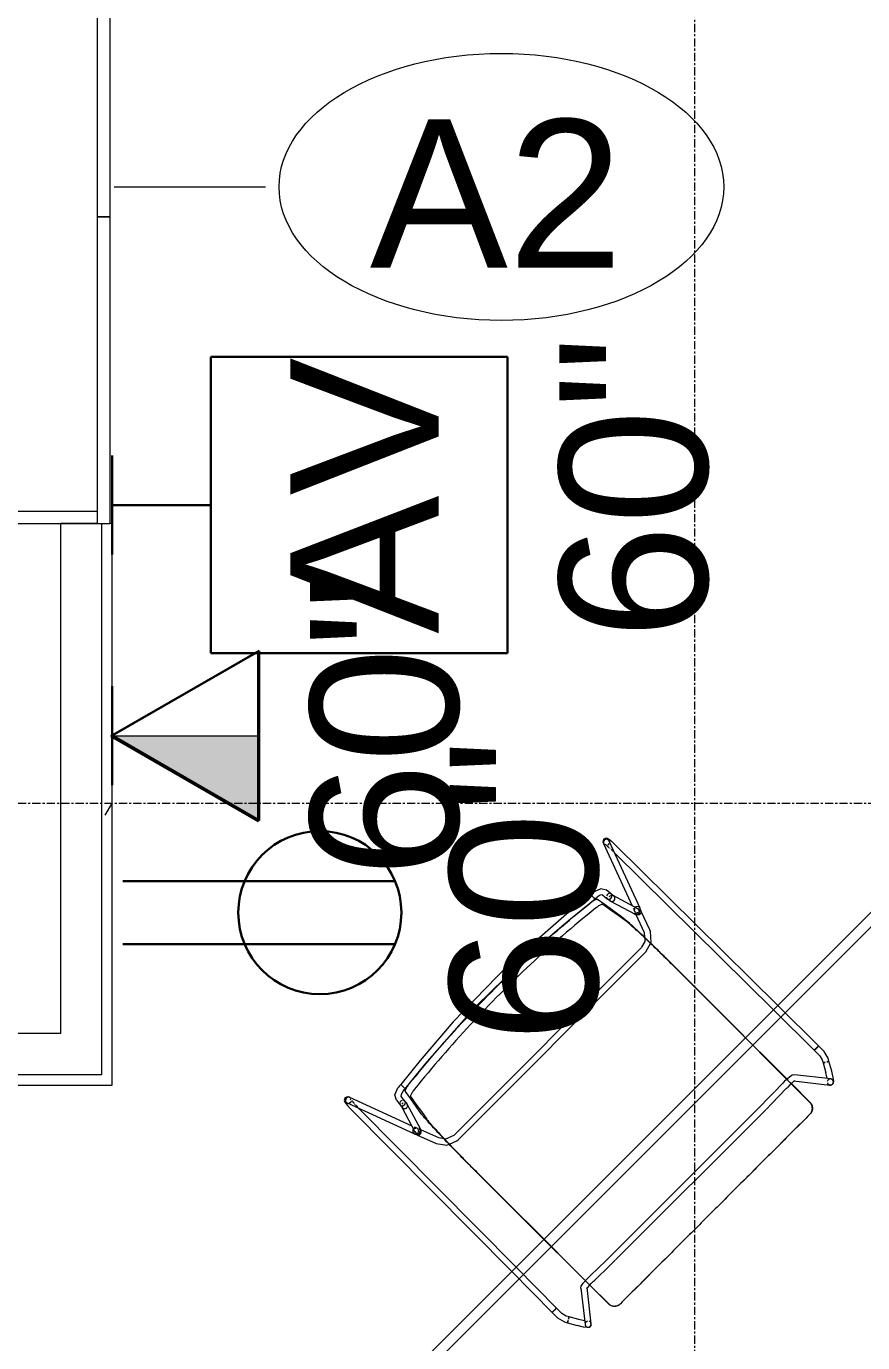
# Model space of a CAD drawing. Header units: inches. Extents: x 29752 to 31446, y 4278 to 5722.
# Drawn here: x 31050.8 to 31101.6, y 4368 to 4447.9 of the extents above; entities that cross this region are included whole.
import ezdxf

# ---------------------------------------------------------------- set-up
doc = ezdxf.new("R2010")
doc.units = ezdxf.units.IN
doc.header["$MEASUREMENT"] = 0
doc.linetypes.add('Grid Line 1_2_', pattern=[0.875, 0.5, -0.125, 0.125, -0.125])
for name, color, linetype, lineweight in [('A-ANNO-NOTE', 131, 'Continuous', 30), ('A-WALL', 113, 'Continuous', 13), ('A-WALL-PATT', 111, 'Continuous', 13), ('I-FURN', 30, 'Continuous', 9), ('I-WALL', 2, 'Continuous', 13), ('Q-CASE', 31, 'Continuous', 9), ('Q-SPCQ-IDEN', 132, 'Continuous', 9), ('S-GRID', 1, 'Continuous', 9)]:
    doc.layers.add(name, color=color, linetype=linetype, lineweight=lineweight)
doc.styles.add('Arial', font='arial.ttf', dxfattribs={"height": 9})
doc.styles.add('Swis721 Lt BT', font='swissl.ttf', dxfattribs={"height": 9})

# ---------------------------------------------------------------- blocks, each defined once
blk = doc.blocks.new('CW Cupbd - Fridge 80_h x 24_d - 2 Doors-6257453-FIRST FLOOR POWER _ SIGNAL')
at = {"layer": 'Q-CASE', "lineweight": 20}
for p, q in [((2.745, -5.315), (1.995, -5.315)), ((1.995, -5.315), (1.995, -34.565)), ((39.245, -5.315), (38.495, -5.315)), ((39.245, -34.337), (39.245, -5.315))]:
    blk.add_line(p, q, dxfattribs=at)
at = {"layer": 'Q-CASE'}
for p, q in [((38.495, -5.315), (2.745, -5.315)), ((2.745, -5.315), (2.745, -6.065)), ((38.495, -6.065), (38.495, -5.315)), ((2.745, -6.065), (2.745, -34.565)), ((2.745, -6.065), (38.495, -6.065)), ((38.495, -34.565), (38.495, -6.065)), ((1.995, -34.565), (20.62, -34.565)), ((1.995, -34.565), (1.995, -35.315)), ((20.62, -35.315), (20.62, -34.565)), ((20.62, -34.565), (39.245, -34.565)), ((20.62, -34.565), (20.62, -35.315)), ((39.245, -35.315), (39.245, -34.565)), ((20.62, -35.315), (1.995, -35.315)), ((39.245, -35.315), (20.62, -35.315))]:
    blk.add_line(p, q, dxfattribs=at)
blk = doc.blocks.new('Table-Square-Teknion-STBSQ_Qui_With_Power-R2015 - 25_5_ High-6254706-FIRST FLOOR POWER _ SIGNAL')
at = {"layer": 'I-FURN'}
for p, q in [((21, 21), (-21, 21)), ((-21, 21), (-21, -21)), ((21, -21), (21, 21)), ((-20.375, 20.375), (-20.375, -20.375)), ((20.375, 20.375), (-20.375, 20.375)), ((20.375, -20.375), (20.375, 20.375)), ((-8.582, 8.144), (-8.408, 7.38)), ((-8.284, 8.542), (-8.542, 8.284)), ((-7.38, 8.408), (-8.144, 8.582)), ((-6.564, 7.625), (-7.308, 8.368)), ((7.308, 8.368), (6.564, 7.625)), ((8.144, 8.582), (7.38, 8.408)), ((8.542, 8.284), (8.284, 8.542)), ((8.408, 7.38), (8.582, 8.144)), ((-8.368, 7.308), (-7.625, 6.564)), ((-6.35, 6.788), (-6.524, 7.552)), ((6.524, 7.552), (6.35, 6.788)), ((7.625, 6.564), (8.368, 7.308)), ((-7.552, 6.524), (-6.788, 6.35)), ((-6.649, 6.39), (-6.39, 6.649)), ((6.39, 6.649), (6.649, 6.39)), ((6.788, 6.35), (7.552, 6.524)), ((-6.788, -6.35), (-7.552, -6.524)), ((-6.39, -6.649), (-6.649, -6.39)), ((6.649, -6.39), (6.39, -6.649)), ((7.552, -6.524), (6.788, -6.35)), ((-7.625, -6.564), (-8.368, -7.308)), ((-6.524, -7.552), (-6.35, -6.788)), ((6.35, -6.788), (6.524, -7.552)), ((8.368, -7.308), (7.625, -6.564)), ((-8.408, -7.38), (-8.582, -8.144)), ((-7.308, -8.368), (-6.564, -7.625)), ((6.564, -7.625), (7.308, -8.368)), ((8.582, -8.144), (8.408, -7.38)), ((-8.542, -8.284), (-8.284, -8.542)), ((-8.144, -8.582), (-7.38, -8.408)), ((7.38, -8.408), (8.144, -8.582)), ((8.284, -8.542), (8.542, -8.284)), ((-20.375, -20.375), (20.375, -20.375)), ((-21, -21), (21, -21))]:
    blk.add_line(p, q, dxfattribs=at)
for centre, start, end in [((-8.436, 8.178), 135, 192.82387), ((-8.178, 8.436), 77.17613, 135), ((-7.414, 8.262), 45, 77.17613), ((7.414, 8.262), 102.82386, 135), ((8.178, 8.436), 45, 102.82387), ((8.436, 8.178), 347.17613, 45), ((-8.262, 7.414), 192.82387, 225), ((-6.67, 7.519), 12.82387, 45), ((6.67, 7.519), 135, 167.17613), ((8.262, 7.414), 315, 347.17613), ((-7.519, 6.67), 225, 257.17613), ((-6.496, 6.755), 315, 12.82387), ((6.496, 6.755), 167.17613, 225), ((7.519, 6.67), 282.82387, 315), ((-6.755, 6.496), 257.17613, 315), ((6.755, 6.496), 225, 282.82387), ((-6.755, -6.496), 45, 102.82387), ((6.755, -6.496), 77.17613, 135), ((-7.519, -6.67), 102.82387, 135), ((-6.496, -6.755), 347.17613, 45), ((6.496, -6.755), 135, 192.82387), ((7.519, -6.67), 45, 77.17613), ((-8.262, -7.414), 135, 167.17613), ((-6.67, -7.519), 315, 347.17613), ((6.67, -7.519), 192.82387, 225), ((8.262, -7.414), 12.82387, 45), ((-8.436, -8.178), 167.17613, 225), ((-8.178, -8.436), 225, 282.82387), ((-7.414, -8.262), 282.82387, 315), ((7.414, -8.262), 225, 257.17614), ((8.178, -8.436), 257.17613, 315), ((8.436, -8.178), 315, 12.82387)]:
    blk.add_arc(centre, 0.15, start, end, dxfattribs=at)
blk = doc.blocks.new('HighTower_Alo_Chair - HighTower_Alo_Chair-V107-FIRST FLOOR POWER _ SIGNAL')
at = {"layer": 'I-FURN'}
for p, q in [((-11.267, 9.008), (-11.246, 8.951)), ((-11.246, 8.951), (-9.684, 4.74)), ((-10.958, 8.875), (-10.964, 8.771)), ((-10.947, 8.982), (-10.956, 8.921)), ((-10.894, 9.078), (-10.914, 9.136)), ((-9.445, 5.174), (-10.895, 9.082)), ((10.895, 9.082), (9.448, 5.182)), ((9.684, 4.74), (11.246, 8.951)), ((10.914, 9.136), (10.894, 9.078)), ((10.946, 8.986), (10.956, 8.921)), ((10.957, 8.89), (10.963, 8.782)), ((11.246, 8.951), (11.267, 9.008)), ((-11.346, 8.592), (-11.422, -5.347)), ((-11.047, -5.347), (-10.974, 8.217)), ((-10.973, 8.402), (-10.972, 8.501)), ((-10.973, 8.309), (-10.973, 8.387)), ((-10.971, 8.618), (-10.972, 8.59)), ((-10.972, 8.571), (-10.972, 8.59)), ((-10.964, 8.758), (-10.97, 8.647)), ((10.964, 8.771), (10.969, 8.662)), ((10.971, 8.618), (10.972, 8.59)), ((10.972, 8.519), (10.972, 8.421)), ((10.973, 8.402), (10.973, 8.326)), ((10.973, 8.222), (11.047, -5.347)), ((11.422, -5.347), (11.346, 8.592)), ((-8.255, 7.441), (-8.37, 7.429)), ((-8.255, 7.441), (-8.189, 7.445)), ((-8.15, 7.445), (-8.189, 7.445)), ((-6.282, 7.643), (-8.15, 7.447)), ((-8.15, 7.153), (-8.15, 7.361)), ((-8.15, 7.361), (-8.15, 7.134)), ((-8.15, 7.07), (-6.243, 7.27)), ((6.243, 7.27), (8.15, 7.07)), ((8.15, 7.447), (6.282, 7.643)), ((8.189, 7.445), (8.15, 7.445)), ((8.15, 7.361), (8.15, 7.153)), ((8.15, 7.134), (8.15, 7.361)), ((8.255, 7.441), (8.189, 7.445)), ((8.37, 7.429), (8.255, 7.441)), ((-9.08, 6.427), (-9.571, 4.805)), ((-9.07, 6.454), (-9.073, 6.446)), ((-9.056, 6.591), (-9.059, 6.556)), ((-9.019, 6.956), (-9.056, 6.592)), ((-8.686, 6.523), (-8.683, 6.557)), ((-8.683, 6.555), (-8.646, 6.919)), ((-8.331, 7.056), (-8.216, 7.068)), ((-8.216, 7.068), (-8.189, 7.07)), ((-8.189, 7.07), (-8.15, 7.07)), ((-8.15, 7.07), (-8.15, 7.153)), ((-8.15, 7.134), (-8.15, 7.07)), ((-8.15, 7.07), (-8.15, 7.07)), ((8.15, 7.153), (8.15, 7.07)), ((8.15, 7.07), (8.15, 7.134)), ((8.15, 7.07), (8.189, 7.07)), ((8.15, 7.07), (8.15, 7.07)), ((8.216, 7.068), (8.189, 7.07)), ((8.216, 7.068), (8.331, 7.056)), ((8.646, 6.919), (8.683, 6.555)), ((8.683, 6.557), (8.686, 6.523)), ((9.056, 6.592), (9.019, 6.956)), ((9.059, 6.556), (9.056, 6.591)), ((9.073, 6.446), (9.07, 6.454)), ((9.571, 4.805), (9.08, 6.427)), ((-9.212, 4.696), (-8.721, 6.319)), ((-8.728, 6.3), (-8.724, 6.308)), ((8.721, 6.319), (9.212, 4.696)), ((8.724, 6.308), (8.728, 6.3)), ((-9.56, 4.833), (-9.587, 4.777)), ((-9.37, 4.971), (-9.39, 5.024)), ((-9.305, 4.776), (-9.314, 4.804)), ((9.305, 4.776), (9.314, 4.804)), ((9.37, 4.971), (9.348, 4.911)), ((9.396, 5.042), (9.376, 4.988)), ((9.587, 4.777), (9.56, 4.833)), ((-9.69, 4.761), (-9.676, 4.706)), ((-9.604, 4.553), (-9.172, 3.389)), ((-9.446, 4.479), (-9.476, 4.481)), ((-9.249, 4.614), (-9.222, 4.67)), ((-8.82, 3.52), (-9.238, 4.646)), ((9.238, 4.646), (8.82, 3.52)), ((9.172, 3.389), (9.604, 4.553)), ((9.222, 4.67), (9.249, 4.614)), ((9.446, 4.479), (9.476, 4.481)), ((9.676, 4.706), (9.69, 4.761)), ((-8.629, 3.252), (-8.82, 3.52)), ((8.82, 3.52), (8.632, 3.295)), ((-8.066, 2.615), (8.066, 2.615)), ((8.064, 2.99), (-8.064, 2.99)), ((8.066, 2.615), (8.626, 2.781)), ((-11.422, -5.347), (-11.44, -8.834)), ((-11.065, -8.836), (-11.047, -5.347)), ((-8.658, -7.739), (-8.66, -5.347)), ((-8.645, -5.347), (-8.643, -7.739)), ((8.643, -7.739), (8.645, -5.347)), ((8.66, -5.347), (8.658, -7.739)), ((11.047, -5.347), (11.065, -8.836)), ((11.44, -8.834), (11.422, -5.347)), ((-8.657, -8.91), (-8.658, -7.739)), ((8.658, -7.739), (8.657, -8.909)), ((-11.44, -8.835), (-11.443, -9.308)), ((-11.443, -9.308), (-11.32, -9.776)), ((-11.44, -8.835), (-11.415, -8.835)), ((-11.434, -8.835), (-11.44, -8.835)), ((-11.072, -8.837), (-11.434, -8.835)), ((-11.415, -8.835), (-11.09, -8.837)), ((-11.09, -8.837), (-11.065, -8.837)), ((-11.065, -8.837), (-11.072, -8.837)), ((-11.068, -9.31), (-11.065, -8.837)), ((-10.994, -9.591), (-11.068, -9.31)), ((-9.165, -9.031), (-10.542, -10.773)), ((-10.244, -11.002), (-8.871, -9.264)), ((-8.657, -9.257), (-8.657, -8.91)), ((-8.655, -10.895), (-8.657, -9.317)), ((-8.323, -9.274), (-8.252, -9.275)), ((-8.202, -8.901), (-8.316, -8.899)), ((-8.252, -9.275), (-6.931, -9.298)), ((-6.924, -8.923), (-8.202, -8.901)), ((-6.931, -9.298), (-6.49, -9.302)), ((-6.924, -8.923), (-6.459, -8.928)), ((6.459, -8.928), (-6.459, -8.928)), ((-6.459, -9.303), (6.459, -9.303)), ((6.924, -8.923), (6.459, -8.928)), ((6.931, -9.298), (6.49, -9.302)), ((7.571, -8.912), (6.924, -8.923)), ((6.931, -9.298), (8.247, -9.275)), ((8.202, -8.901), (7.611, -8.911)), ((8.316, -8.899), (8.202, -8.901)), ((8.247, -9.275), (8.323, -9.274)), ((8.657, -9.317), (8.655, -10.895)), ((8.657, -8.916), (8.657, -8.998)), ((8.657, -9.158), (8.657, -9.255)), ((8.871, -9.264), (10.244, -11.002)), ((10.542, -10.773), (9.165, -9.031)), ((11.068, -9.31), (10.994, -9.591)), ((11.065, -8.837), (11.068, -9.31)), ((11.065, -8.837), (11.09, -8.837)), ((11.072, -8.837), (11.065, -8.837)), ((11.253, -8.836), (11.072, -8.837)), ((11.09, -8.837), (11.415, -8.835)), ((11.434, -8.835), (11.253, -8.836)), ((11.32, -9.776), (11.443, -9.308)), ((11.415, -8.835), (11.44, -8.835)), ((11.44, -8.835), (11.434, -8.835)), ((11.443, -9.308), (11.44, -8.835)), ((-11.32, -9.776), (-11.226, -9.943)), ((-11.105, -9.875), (-11.226, -9.943)), ((-11.226, -9.943), (-11.22, -9.94)), ((-11.226, -9.942), (-10.921, -10.479)), ((-11.223, -9.941), (-11.131, -9.889)), ((-11.21, -9.934), (-11.223, -9.941)), ((-11.22, -9.94), (-11.204, -9.931)), ((-11.188, -9.921), (-11.21, -9.934)), ((-11.204, -9.931), (-11.144, -9.897)), ((-11.156, -9.903), (-11.188, -9.921)), ((-11.119, -9.882), (-11.156, -9.903)), ((-11.144, -9.897), (-11.105, -9.875)), ((-10.947, -9.785), (-11.02, -9.827)), ((-11.02, -9.827), (-10.981, -9.804)), ((-11.006, -9.818), (-10.902, -9.759)), ((-10.899, -9.758), (-10.994, -9.591)), ((-10.958, -9.79), (-10.994, -9.811)), ((-10.981, -9.804), (-10.921, -9.771)), ((-10.9, -9.758), (-10.958, -9.79)), ((-10.921, -9.771), (-10.947, -9.785)), ((-10.921, -9.771), (-10.905, -9.761)), ((-10.905, -9.761), (-10.921, -9.771)), ((-10.905, -9.761), (-10.899, -9.758)), ((-10.899, -9.758), (-10.905, -9.761)), ((-10.902, -9.759), (-10.899, -9.757)), ((-10.899, -9.757), (-10.9, -9.758)), ((-10.595, -10.294), (-10.899, -9.757)), ((10.899, -9.757), (10.595, -10.294)), ((10.994, -9.591), (10.899, -9.758)), ((10.899, -9.757), (10.902, -9.759)), ((10.9, -9.758), (10.899, -9.757)), ((10.899, -9.758), (10.905, -9.761)), ((10.905, -9.761), (10.899, -9.758)), ((10.958, -9.79), (10.9, -9.758)), ((10.902, -9.759), (11.006, -9.818)), ((10.905, -9.761), (10.921, -9.771)), ((10.921, -9.771), (10.905, -9.761)), ((10.921, -9.771), (10.981, -9.804)), ((10.947, -9.785), (10.921, -9.771)), ((10.921, -10.479), (11.226, -9.942)), ((11.02, -9.827), (10.947, -9.785)), ((10.994, -9.811), (10.958, -9.79)), ((10.981, -9.804), (11.02, -9.827)), ((11.105, -9.875), (11.144, -9.897)), ((11.226, -9.943), (11.105, -9.875)), ((11.156, -9.903), (11.119, -9.882)), ((11.131, -9.889), (11.223, -9.941)), ((11.144, -9.897), (11.204, -9.931)), ((11.223, -9.941), (11.156, -9.903)), ((11.204, -9.931), (11.22, -9.94)), ((11.22, -9.94), (11.226, -9.943)), ((11.226, -9.943), (11.32, -9.776)), ((-10.581, -10.86), (-10.582, -10.867)), ((-10.576, -10.843), (-10.581, -10.887)), ((-10.46, -10.714), (-10.5, -10.735)), ((-10.416, -10.703), (-10.46, -10.714)), ((-10.371, -10.703), (-10.416, -10.703)), ((-10.327, -10.714), (-10.371, -10.703)), ((-10.286, -10.735), (-10.327, -10.714)), ((-10.308, -11.065), (-10.239, -10.964)), ((-10.252, -11.011), (-10.244, -11.002)), ((-10.244, -11.002), (-10.226, -10.974)), ((-10.239, -10.964), (-10.212, -10.924)), ((-10.226, -10.974), (-10.21, -10.932)), ((-10.212, -10.924), (-10.21, -10.916)), ((-10.21, -10.932), (-10.205, -10.887)), ((10.205, -10.887), (10.21, -10.932)), ((10.21, -10.916), (10.212, -10.924)), ((10.21, -10.932), (10.226, -10.974)), ((10.239, -10.964), (10.212, -10.924)), ((10.226, -10.974), (10.252, -11.011)), ((10.308, -11.065), (10.239, -10.964)), ((10.327, -10.714), (10.286, -10.735)), ((10.46, -10.714), (10.416, -10.703)), ((10.5, -10.735), (10.46, -10.714)), ((10.56, -10.801), (10.534, -10.764)), ((10.559, -10.974), (10.576, -10.932)), ((10.576, -10.843), (10.56, -10.801)), ((10.581, -10.887), (10.576, -10.843)), ((10.576, -10.932), (10.581, -10.887)), ((10.582, -10.867), (10.581, -10.86)), ((-8.155, -11.395), (-8.14, -11.395)), ((8.14, -11.395), (8.155, -11.395))]:
    blk.add_line(p, q, dxfattribs=at)
at = {"layer": 'I-FURN', "flags": 128}
for points in [[(-11.104, 9.278), (-11.264, 9.195), (-11.311, 9.079), (-11.339, 8.835), (-11.346, 8.592)], [(-11.104, 9.278), (-10.944, 9.194), (-10.914, 9.136)], [(11.104, 9.278), (10.944, 9.194), (10.914, 9.136)], [(11.104, 9.278), (11.264, 9.195), (11.311, 9.079), (11.339, 8.835), (11.346, 8.592)], [(-9.019, 6.956), (-8.84, 7.257), (-8.417, 7.423), (-8.37, 7.429)], [(-8.15, 7.447), (-8.15, 7.442), (-8.15, 7.425), (-8.15, 7.4), (-8.15, 7.366), (-8.15, 7.325), (-8.15, 7.281), (-8.15, 7.236), (-8.15, 7.192), (-8.15, 7.151), (-8.15, 7.117), (-8.15, 7.092), (-8.15, 7.075), (-8.15, 7.07)], [(-8.15, 7.07), (-8.15, 7.075), (-8.15, 7.092), (-8.15, 7.117), (-8.15, 7.151), (-8.15, 7.192), (-8.15, 7.236), (-8.15, 7.281), (-8.15, 7.325), (-8.15, 7.366), (-8.15, 7.4), (-8.15, 7.425), (-8.15, 7.442), (-8.15, 7.447)], [(6.282, 7.643), (1.543, 7.952), (-3.206, 7.886), (-6.282, 7.643)], [(-6.243, 7.27), (-1.518, 7.578), (3.216, 7.51), (6.243, 7.27)], [(8.15, 7.07), (8.15, 7.075), (8.15, 7.092), (8.15, 7.117), (8.15, 7.151), (8.15, 7.192), (8.15, 7.236), (8.15, 7.281), (8.15, 7.325), (8.15, 7.366), (8.15, 7.4), (8.15, 7.425), (8.15, 7.442), (8.15, 7.447)], [(8.15, 7.447), (8.15, 7.442), (8.15, 7.425), (8.15, 7.4), (8.15, 7.366), (8.15, 7.325), (8.15, 7.281), (8.15, 7.236), (8.15, 7.192), (8.15, 7.151), (8.15, 7.117), (8.15, 7.092), (8.15, 7.075), (8.15, 7.07)], [(9.019, 6.956), (8.84, 7.257), (8.417, 7.423), (8.37, 7.429)], [(-9.074, 6.444), (-9.063, 6.513), (-9.059, 6.556)], [(-8.724, 6.308), (-8.697, 6.418), (-8.686, 6.523)], [(-8.646, 6.919), (-8.534, 7.006), (-8.331, 7.056)], [(-8.529, 5.275), (-8.435, 5.835), (-8.342, 6.394), (-8.248, 6.953)], [(-8.248, 6.504), (-8.341, 5.951), (-8.433, 5.397), (-8.526, 4.844)], [(8.248, 6.953), (8.342, 6.394), (8.435, 5.835), (8.529, 5.275)], [(8.526, 4.844), (8.433, 5.397), (8.341, 5.951), (8.248, 6.504)], [(8.646, 6.919), (8.534, 7.006), (8.331, 7.056)], [(8.724, 6.308), (8.697, 6.418), (8.686, 6.523)], [(9.074, 6.444), (9.063, 6.513), (9.059, 6.556)], [(-9.6, 4.549), (-9.663, 4.665), (-9.676, 4.706)], [(-9.446, 4.479), (-9.276, 4.569), (-9.249, 4.614)], [(9.446, 4.479), (9.276, 4.569), (9.249, 4.614)], [(9.6, 4.549), (9.663, 4.665), (9.676, 4.706)], [(-9.172, 3.389), (-8.781, 2.86), (-8.643, 2.806)], [(-8.064, 2.99), (-8.573, 3.174), (-8.615, 3.233)], [(8.598, 3.254), (8.474, 3.104), (8.076, 2.993)], [(8.643, 2.786), (8.698, 2.802), (9.133, 3.296), (9.172, 3.389)], [(-8.626, 2.799), (-8.167, 2.62), (-8.066, 2.615)], [(-8.66, -5.347), (-8.66, -5.07), (-8.662, -2.401), (-8.665, 0.268)], [(-8.65, 0.281), (-8.647, -2.393), (-8.645, -5.066), (-8.645, -5.347)], [(8.645, -5.347), (8.645, -5.066), (8.647, -2.393), (8.65, 0.281)], [(8.665, 0.268), (8.662, -2.401), (8.66, -5.07), (8.66, -5.347)], [(-8.643, -7.739), (-8.642, -9.317), (-8.64, -10.895)], [(8.64, -10.895), (8.642, -9.317), (8.643, -7.739)], [(-9.165, -9.031), (-9.053, -8.956), (-8.854, -8.918), (-8.463, -8.898), (-8.316, -8.899)], [(-8.929, -9.31), (-8.841, -9.294), (-8.532, -9.274), (-8.323, -9.274)], [(9.165, -9.031), (9.053, -8.956), (8.854, -8.918), (8.463, -8.898), (8.316, -8.899)], [(8.929, -9.31), (8.841, -9.294), (8.532, -9.274), (8.323, -9.274)], [(-10.403, -10.604), (-10.512, -10.436), (-10.595, -10.294)], [(10.403, -10.604), (10.512, -10.436), (10.595, -10.294)], [(-10.308, -11.065), (-10.488, -11.071), (-10.582, -10.996), (-10.714, -10.818), (-10.921, -10.479)], [(-10.581, -10.887), (-10.576, -10.932), (-10.559, -10.974), (-10.534, -11.011)], [(-10.534, -10.764), (-10.56, -10.801), (-10.576, -10.843)], [(-10.5, -11.04), (-10.459, -11.061), (-10.415, -11.072), (-10.37, -11.072), (-10.326, -11.061), (-10.286, -11.04), (-10.252, -11.011)], [(-10.205, -10.887), (-10.21, -10.843), (-10.227, -10.801)], [(10.227, -10.801), (10.21, -10.843), (10.205, -10.887)], [(10.252, -11.011), (10.286, -11.04), (10.326, -11.061), (10.37, -11.072), (10.415, -11.072), (10.459, -11.061), (10.5, -11.04), (10.534, -11.011), (10.559, -10.974)], [(10.308, -11.065), (10.488, -11.071), (10.582, -10.996), (10.714, -10.818), (10.921, -10.479)], [(10.416, -10.703), (10.371, -10.703), (10.327, -10.714)]]:
    blk.add_lwpolyline(points, dxfattribs=at)
at = {"layer": 'I-FURN'}
for centre, major_axis, ratio, start_param, end_param in [((-11.07, 9.014), (0.176, 0.064), 0.957692, 2.512624, 3.036223), ((-11.071, 9.017), (0.176, 0.065), 0.957879, 2.538409, 2.800208), ((-11.071, 9.017), (0.176, 0.065), 0.957879, 2.800208, 3.062008), ((-11.07, 9.014), (0.176, 0.064), 0.957692, 3.036223, 3.298022), ((-11.071, 9.017), (0.176, 0.065), 0.957879, 1.491211, 2.538409), ((-11.071, 9.017), (0.176, 0.065), 0.957879, 3.062008, 3.323807), ((-11.07, 9.014), (0.176, 0.064), 0.957692, 1.203627, 2.250824), ((-11.071, 9.017), (0.176, 0.065), 0.957879, 3.847406, 4.109205), ((-11.07, 9.014), (0.176, 0.064), 0.957692, 4.08342, 4.34522), ((-11.071, 9.017), (0.176, 0.065), 0.957879, 0.705813, 1.491211), ((-11.071, 9.017), (0.176, 0.065), 0.957879, 4.109205, 4.632804), ((-11.07, 9.014), (0.176, 0.064), 0.957692, 4.34522, 4.607019), ((-11.07, 9.014), (0.176, 0.064), 0.957692, 0.680028, 1.203627), ((-11.071, 9.017), (0.176, 0.065), 0.957879, 0.182214, 0.705813), ((-11.071, 9.017), (0.176, 0.065), 0.957879, 6.2036, 6.4654), ((-11.07, 9.014), (0.176, 0.064), 0.957692, 6.177815, 6.439615), ((-11.07, 9.014), (0.176, 0.064), 0.957692, 5.654216, 6.177815), ((-11.071, 9.017), (0.176, 0.065), 0.957879, 5.941801, 6.2036), ((-11.071, 9.017), (0.176, 0.065), 0.957879, 5.680001, 5.941801), ((11.07, 9.014), (-0.176, 0.064), 0.957692, 0.10537, 0.628969), ((11.071, 9.017), (-0.176, 0.065), 0.957879, 0.079585, 0.341384), ((11.071, 9.017), (-0.176, 0.065), 0.957879, 0.341384, 0.603184), ((11.07, 9.014), (-0.176, 0.064), 0.957692, 5.079558, 6.388555), ((11.071, 9.017), (-0.176, 0.065), 0.957879, 6.100971, 6.36277), ((11.071, 9.017), (-0.176, 0.065), 0.957879, 5.577372, 6.100971), ((11.071, 9.017), (-0.176, 0.065), 0.957879, 5.315573, 5.577372), ((11.071, 9.017), (-0.176, 0.065), 0.957879, 3.744777, 5.315573), ((11.071, 9.017), (-0.176, 0.065), 0.957879, 1.650381, 1.912181), ((11.07, 9.014), (-0.176, 0.064), 0.957692, 1.676166, 1.937966), ((11.07, 9.014), (-0.176, 0.064), 0.957692, 4.817759, 5.079558), ((11.071, 9.017), (-0.176, 0.065), 0.957879, 1.912181, 2.43578), ((11.07, 9.014), (-0.176, 0.064), 0.957692, 1.937966, 2.199765), ((11.071, 9.017), (-0.176, 0.065), 0.957879, 2.959378, 3.141593), ((11.07, 9.014), (-0.176, 0.064), 0.957692, 2.985163, 3.141593), ((11.07, 9.014), (-0.176, 0.064), 0.957692, 3.141593, 3.246963), ((11.071, 9.017), (-0.176, 0.065), 0.957879, 3.141593, 3.221178), ((11.07, 9.014), (-0.176, 0.064), 0.957692, 3.246963, 3.770561), ((11.071, 9.017), (-0.176, 0.065), 0.957879, 3.482977, 3.744777), ((11.071, 9.017), (-0.176, 0.065), 0.957879, 3.221178, 3.482977), ((-8.901, 6.373), (-0.173, 0.073), 0.988515, 5.902318, 7.465373), ((-8.9, 6.373), (-0.179, 0.054), 0.987637, 5.788356, 6.573754), ((-8.869, 6.574), (-0.187, 0.019), 0.830378, 6.104445, 6.366245), ((-8.869, 6.574), (-0.187, 0.017), 0.830705, 6.128433, 6.390232), ((-8.869, 6.574), (-0.187, 0.019), 0.830378, 0.083059, 0.344859), ((-8.869, 6.574), (-0.187, 0.017), 0.830705, 0.107047, 0.368846), ((-8.869, 6.574), (-0.187, 0.017), 0.830705, 5.866633, 6.128433), ((-8.869, 6.574), (-0.187, 0.019), 0.830378, 5.842646, 6.104445), ((-8.869, 6.574), (-0.187, 0.019), 0.830378, 0.344859, 3.224652), ((-8.869, 6.574), (-0.187, 0.017), 0.830705, 0.368846, 0.630646), ((-8.869, 6.574), (-0.187, 0.017), 0.830705, 5.604834, 5.866633), ((-8.869, 6.574), (-0.187, 0.019), 0.830378, 5.580846, 5.842646), ((-8.869, 6.574), (-0.187, 0.017), 0.830705, 4.819436, 5.343034), ((-8.869, 6.574), (-0.187, 0.019), 0.830378, 5.057248, 5.319047), ((-8.869, 6.574), (-0.187, 0.017), 0.830705, 1.154244, 1.677843), ((-8.901, 6.373), (-0.173, 0.073), 0.988515, 5.116919, 5.378719), ((-8.9, 6.373), (-0.179, 0.054), 0.987637, 5.002958, 5.264757), ((-8.869, 6.574), (-0.187, 0.019), 0.830378, 4.271849, 5.057248), ((-8.901, 6.373), (-0.173, 0.073), 0.988515, 4.85512, 5.116919), ((-8.9, 6.373), (-0.179, 0.054), 0.987637, 4.741158, 5.002958), ((-8.869, 6.574), (-0.187, 0.017), 0.830705, 4.295837, 4.819436), ((-8.869, 6.574), (-0.187, 0.017), 0.830705, 1.677843, 2.201442), ((-8.869, 6.574), (-0.187, 0.017), 0.830705, 2.463241, 3.510439), ((-8.901, 6.373), (-0.173, 0.073), 0.988515, 3.546123, 3.807922), ((-8.9, 6.373), (-0.179, 0.054), 0.987637, 3.432162, 3.693961), ((-8.869, 6.574), (-0.187, 0.017), 0.830705, 3.510439, 3.772238), ((-8.869, 6.574), (-0.187, 0.019), 0.830378, 3.486451, 3.748251), ((-8.869, 6.574), (-0.187, 0.019), 0.830378, 3.224652, 3.486451), ((8.869, 6.574), (0.187, 0.017), 0.830705, 2.772747, 3.819944), ((8.869, 6.574), (0.187, 0.019), 0.830378, 2.796734, 3.058533), ((8.869, 6.574), (0.187, 0.019), 0.830378, 3.058533, 5.938327), ((8.869, 6.574), (0.187, 0.019), 0.830378, 2.534935, 2.796734), ((8.869, 6.574), (0.187, 0.017), 0.830705, 2.510947, 2.772747), ((8.901, 6.373), (0.173, 0.073), 0.988515, 2.475263, 3.260661), ((8.9, 6.373), (0.179, 0.054), 0.987637, 2.589224, 2.851024), ((8.869, 6.574), (0.187, 0.017), 0.830705, 4.081743, 4.605342), ((8.869, 6.574), (0.187, 0.019), 0.830378, 1.225938, 2.011336), ((8.869, 6.574), (0.187, 0.017), 0.830705, 1.46375, 1.987348), ((8.9, 6.373), (0.179, 0.054), 0.987637, 1.018428, 1.542027), ((8.901, 6.373), (0.173, 0.073), 0.988515, 1.166266, 1.428065), ((8.869, 6.574), (0.187, 0.017), 0.830705, 4.605342, 5.128941), ((8.869, 6.574), (0.187, 0.017), 0.830705, 0.940151, 1.46375), ((8.901, 6.373), (0.173, 0.073), 0.988515, 0.904466, 1.166266), ((8.869, 6.574), (0.187, 0.019), 0.830378, 0.964138, 1.225938), ((8.869, 6.574), (0.187, 0.019), 0.830378, 0.440539, 0.702339), ((8.869, 6.574), (0.187, 0.017), 0.830705, 0.154753, 0.678351), ((8.869, 6.574), (0.187, 0.017), 0.830705, 5.65254, 5.914339), ((8.869, 6.574), (0.187, 0.019), 0.830378, 0.17874, 0.440539), ((8.9, 6.373), (0.179, 0.054), 0.987637, 0, 0.494829), ((8.901, 6.373), (0.173, 0.073), 0.988515, 0, 0.380868), ((8.869, 6.574), (0.187, 0.017), 0.830705, 5.914339, 6.176139), ((8.869, 6.574), (0.187, 0.019), 0.830378, 6.200126, 6.461925), ((8.869, 6.574), (0.187, 0.019), 0.830378, 5.938327, 6.200126), ((8.869, 6.574), (0.187, 0.017), 0.830705, 6.176139, 6.437938), ((8.901, 6.373), (0.173, 0.073), 0.988515, 6.140454, 6.283185), ((8.9, 6.373), (0.179, 0.054), 0.987637, 6.254416, 6.283185), ((8.9, 6.373), (0.179, 0.054), 0.987637, 5.992616, 6.254416), ((8.901, 6.373), (0.173, 0.073), 0.988515, 5.616855, 6.140454), ((-8.9, 6.373), (-0.179, 0.054), 0.987637, 0.290569, 3.432162), ((-8.901, 6.373), (-0.173, 0.073), 0.988515, 1.189929, 1.443983), ((-8.901, 6.373), (-0.173, 0.073), 0.988515, 1.713527, 1.975327), ((-8.901, 6.373), (-0.173, 0.073), 0.988515, 1.975327, 2.494261), ((-8.901, 6.373), (-0.173, 0.073), 0.988515, 2.498926, 2.756224), ((-8.901, 6.373), (-0.173, 0.073), 0.988515, 2.760725, 3.018313), ((-8.901, 6.373), (-0.173, 0.073), 0.988515, 3.022524, 3.141593), ((-8.901, 6.373), (-0.173, 0.073), 0.988515, 3.141593, 3.546123), ((8.9, 6.373), (0.179, 0.054), 0.987637, 2.851024, 5.992616), ((8.901, 6.373), (0.173, 0.073), 0.988515, 3.264872, 3.52246), ((8.901, 6.373), (0.173, 0.073), 0.988515, 3.526962, 3.78426), ((8.901, 6.373), (0.173, 0.073), 0.988515, 3.788924, 4.307859), ((8.901, 6.373), (0.173, 0.073), 0.988515, 4.307859, 4.569658), ((8.901, 6.373), (0.173, 0.073), 0.988515, 4.839202, 5.093257), ((8.901, 6.373), (0.173, 0.073), 0.988515, 5.100997, 5.355056), ((-9.509, 4.81), (0.181, 0.049), 0.968246, 2.607874, 3.393272), ((-9.508, 4.805), (0.176, 0.065), 0.957879, 1.229412, 2.800208), ((-9.508, 4.805), (0.176, 0.065), 0.957879, 2.800208, 3.062008), ((-9.509, 4.81), (0.181, 0.049), 0.968246, 1.298877, 1.822476), ((-9.391, 4.751), (-0.169, 0.081), 0.988221, 6.213795, 6.999193), ((-9.392, 4.75), (-0.179, 0.054), 0.987637, 0.028769, 0.290569), ((-9.392, 4.75), (-0.179, 0.054), 0.987637, 0, 0.028769), ((-9.392, 4.75), (-0.179, 0.054), 0.987637, 6.050155, 6.283185), ((-9.508, 4.805), (0.176, 0.065), 0.957879, 0.705813, 1.229412), ((-9.509, 4.81), (0.181, 0.049), 0.968246, 1.037078, 1.298877), ((-9.391, 4.751), (-0.169, 0.081), 0.988221, 5.166598, 5.428397), ((-9.392, 4.75), (-0.179, 0.054), 0.987637, 4.741158, 5.264757), ((-9.391, 4.751), (-0.169, 0.081), 0.988221, 4.904798, 5.166598), ((-9.508, 4.805), (0.176, 0.065), 0.957879, 0, 0.182214), ((-9.509, 4.81), (0.181, 0.049), 0.968246, 0, 0.25168), ((-9.508, 4.805), (0.176, 0.065), 0.957879, 6.2036, 6.283185), ((-9.509, 4.81), (0.181, 0.049), 0.968246, 5.749467, 6.011266), ((-9.509, 4.81), (0.181, 0.049), 0.968246, 6.273065, 6.283185), ((-9.509, 4.81), (0.181, 0.049), 0.968246, 6.011266, 6.273065), ((-9.508, 4.805), (0.176, 0.065), 0.957879, 5.941801, 6.2036), ((-9.508, 4.805), (0.176, 0.065), 0.957879, 5.680001, 5.941801), ((-9.391, 4.751), (-0.169, 0.081), 0.988221, 3.595801, 3.857601), ((-9.392, 4.75), (-0.179, 0.054), 0.987637, 3.432162, 3.693961), ((9.391, 4.751), (0.169, 0.081), 0.988221, 2.425585, 2.687384), ((9.392, 4.75), (0.179, 0.054), 0.987637, 2.589224, 2.851024), ((9.509, 4.81), (-0.181, 0.049), 0.968246, 0.01012, 0.271919), ((9.508, 4.805), (-0.176, 0.065), 0.957879, 0.079585, 0.341384), ((9.509, 4.81), (-0.181, 0.049), 0.968246, 0.271919, 0.533719), ((9.508, 4.805), (-0.176, 0.065), 0.957879, 0.341384, 0.603184), ((9.509, 4.81), (-0.181, 0.049), 0.968246, 6.031506, 6.283185), ((9.508, 4.805), (-0.176, 0.065), 0.957879, 0, 0.079585), ((9.509, 4.81), (-0.181, 0.049), 0.968246, 0, 0.01012), ((9.508, 4.805), (-0.176, 0.065), 0.957879, 6.100971, 6.283185), ((9.392, 4.75), (0.179, 0.054), 0.987637, 1.018428, 1.542027), ((9.391, 4.751), (0.169, 0.081), 0.988221, 1.116588, 1.378387), ((9.391, 4.751), (0.169, 0.081), 0.988221, 0.854788, 1.116588), ((9.508, 4.805), (-0.176, 0.065), 0.957879, 5.053773, 5.577372), ((9.509, 4.81), (-0.181, 0.049), 0.968246, 4.984308, 5.246108), ((9.509, 4.81), (-0.181, 0.049), 0.968246, 4.722509, 4.984308), ((9.508, 4.805), (-0.176, 0.065), 0.957879, 3.482977, 5.053773), ((9.392, 4.75), (0.179, 0.054), 0.987637, 0, 0.23303), ((9.391, 4.751), (0.169, 0.081), 0.988221, 5.567177, 6.352575), ((9.392, 4.75), (0.179, 0.054), 0.987637, 6.254416, 6.283185), ((9.392, 4.75), (0.179, 0.054), 0.987637, 5.992616, 6.254416), ((9.509, 4.81), (-0.181, 0.049), 0.968246, 2.889913, 3.413512), ((9.509, 4.81), (-0.181, 0.049), 0.968246, 3.413512, 3.675311), ((9.508, 4.805), (-0.176, 0.065), 0.957879, 3.221178, 3.482977), ((-9.508, 4.805), (0.176, 0.065), 0.957879, 3.062008, 3.323807), ((-9.508, 4.805), (0.176, 0.065), 0.957879, 3.847406, 4.109205), ((-9.392, 4.75), (-0.179, 0.054), 0.987637, 0.290569, 3.170362), ((-9.509, 4.81), (0.181, 0.049), 0.968246, 4.17867, 4.44047), ((-9.508, 4.805), (0.176, 0.065), 0.957879, 4.109205, 4.371004), ((-9.391, 4.751), (-0.169, 0.081), 0.988221, 0.977808, 1.231497), ((-9.391, 4.751), (-0.169, 0.081), 0.988221, 1.239607, 1.493229), ((-9.509, 4.81), (0.181, 0.049), 0.968246, 4.44047, 4.702269), ((-9.508, 4.805), (0.176, 0.065), 0.957879, 4.371004, 4.632804), ((-9.391, 4.751), (-0.169, 0.081), 0.988221, 1.763206, 2.025005), ((-9.508, 4.805), (0.176, 0.065), 0.957879, 4.908987, 5.418202), ((-9.391, 4.751), (-0.169, 0.081), 0.988221, 2.025005, 2.286804), ((-9.509, 4.81), (0.181, 0.049), 0.968246, 5.225868, 5.487667), ((-9.391, 4.751), (-0.169, 0.081), 0.988221, 2.548604, 2.799503), ((13.719, 13.237), (23.013, 8.539), 0.026342, 3.095323, 3.100357), ((-9.448, 4.672), (0.176, 0.065), 0.026342, 5.903694, 6.088552), ((-9.448, 4.672), (0.176, 0.065), 0.026342, 0.141106, 0.291986), ((-9.448, 4.672), (0.176, 0.065), 0.026342, 6.088552, 6.273411), ((-9.448, 4.672), (0.176, 0.065), 0.026342, 0, 0.141106), ((-9.391, 4.751), (-0.169, 0.081), 0.988221, 2.810403, 3.061752), ((-9.391, 4.751), (-0.169, 0.081), 0.988221, 3.072203, 3.334002), ((-9.392, 4.75), (-0.179, 0.054), 0.987637, 3.170362, 3.432162), ((-9.391, 4.751), (-0.169, 0.081), 0.988221, 3.334002, 3.595801), ((9.391, 4.751), (0.169, 0.081), 0.988221, 2.687384, 2.949183), ((9.392, 4.75), (0.179, 0.054), 0.987637, 2.851024, 3.112823), ((9.391, 4.751), (0.169, 0.081), 0.988221, 2.949183, 3.472782), ((9.392, 4.75), (0.179, 0.054), 0.987637, 3.112823, 5.730817), ((9.391, 4.751), (0.169, 0.081), 0.988221, 3.483683, 3.734581), ((9.448, 4.672), (-0.176, 0.065), 0.026342, 0.009774, 0.194633), ((9.448, 4.672), (-0.176, 0.065), 0.026342, 5.991199, 6.283185), ((9.448, 4.672), (-0.176, 0.065), 0.026342, 0.194633, 0.379491), ((-13.719, 13.237), (-23.013, 8.539), 0.026342, 3.182829, 3.187862), ((9.391, 4.751), (0.169, 0.081), 0.988221, 3.996381, 4.25818), ((9.509, 4.81), (-0.181, 0.049), 0.968246, 0.805701, 1.057317), ((9.508, 4.805), (-0.176, 0.065), 0.957879, 1.126783, 1.388582), ((9.391, 4.751), (0.169, 0.081), 0.988221, 4.25818, 4.51998), ((9.508, 4.805), (-0.176, 0.065), 0.957879, 1.650381, 1.912181), ((9.509, 4.81), (-0.181, 0.049), 0.968246, 1.580916, 1.842716), ((9.391, 4.751), (0.169, 0.081), 0.988221, 4.789956, 5.043578), ((9.508, 4.805), (-0.176, 0.065), 0.957879, 1.912181, 2.17398), ((9.509, 4.81), (-0.181, 0.049), 0.968246, 1.842716, 2.104515), ((9.391, 4.751), (0.169, 0.081), 0.988221, 5.051689, 5.305378), ((9.508, 4.805), (-0.176, 0.065), 0.957879, 2.17398, 2.43578), ((9.392, 4.75), (0.179, 0.054), 0.987637, 5.730817, 5.992616), ((9.508, 4.805), (-0.176, 0.065), 0.957879, 2.959378, 3.221178), ((-11.253, -8.835), (-0.187, 0.001), 0.000559, 0, 0.158303), ((-11.253, -8.835), (-0.187, 0.001), 0.000559, 6.179689, 6.283185), ((-11.253, -8.835), (-0.187, 0.001), 0.000559, 5.917889, 6.179689), ((-11.253, -8.835), (-0.187, 0.001), 0.000559, 0.158303, 1.4673), ((-11.253, -8.835), (-0.187, 0.001), 0.000559, 5.65609, 5.917889), ((-11.253, -8.835), (-0.187, 0.001), 0.000559, 4.608892, 5.65609), ((-11.253, -8.835), (-0.187, 0.001), 0.000559, 1.4673, 2.514497), ((-11.253, -8.835), (-0.187, 0.001), 0.000559, 3.561695, 4.608892), ((-11.253, -8.835), (-0.187, 0.001), 0.000559, 2.514497, 2.776297), ((-11.253, -8.835), (-0.187, 0.001), 0.000559, 3.299896, 3.561695), ((-11.253, -8.835), (-0.187, 0.001), 0.000559, 2.776297, 3.038096), ((-11.253, -8.835), (-0.187, 0.001), 0.000559, 3.038096, 3.299896), ((11.253, -8.835), (0.187, 0.001), 0.000559, 2.98329, 3.245089), ((11.253, -8.835), (0.187, 0.001), 0.000559, 3.245089, 3.506889), ((11.253, -8.835), (0.187, 0.001), 0.000559, 2.72149, 2.98329), ((11.253, -8.835), (0.187, 0.001), 0.000559, 3.506889, 3.768688), ((11.253, -8.835), (0.187, 0.001), 0.000559, 1.674293, 2.72149), ((11.253, -8.835), (0.187, 0.001), 0.000559, 3.768688, 4.554086), ((11.253, -8.835), (0.187, 0.001), 0.000559, 4.554086, 4.815886), ((11.253, -8.835), (0.187, 0.001), 0.000559, 0.627095, 1.674293), ((11.253, -8.835), (0.187, 0.001), 0.000559, 4.815886, 6.124882), ((11.253, -8.835), (0.187, 0.001), 0.000559, 0.365296, 0.627095), ((11.253, -8.835), (0.187, 0.001), 0.000559, 0.103497, 0.365296), ((11.253, -8.835), (0.187, 0.001), 0.000559, 6.124882, 6.283185), ((11.253, -8.835), (0.187, 0.001), 0.000559, 0, 0.103497), ((-10.396, -10.888), (-0.185, 0.028), 0.989631, 5.646169, 7.740565), ((-10.396, -10.888), (-0.185, 0.028), 0.989631, 4.860771, 5.122571), ((-10.396, -10.888), (-0.185, 0.028), 0.989631, 1.457379, 1.980978), ((-10.396, -10.888), (-0.185, 0.028), 0.989631, 4.598972, 4.860771), ((-10.396, -10.888), (-0.185, 0.028), 0.989631, 2.504577, 2.766376), ((-10.396, -10.888), (-0.185, 0.028), 0.989631, 3.028176, 3.551774), ((10.396, -10.888), (0.185, 0.028), 0.989631, 2.731411, 3.25501), ((10.396, -10.888), (0.185, 0.028), 0.989631, 3.516809, 3.778609), ((10.396, -10.888), (0.185, 0.028), 0.989631, 1.160615, 1.684213), ((10.396, -10.888), (0.185, 0.028), 0.989631, 4.302207, 4.825806), ((10.396, -10.888), (0.185, 0.028), 0.989631, 4.825806, 6.920201)]:
    blk.add_ellipse(centre, major_axis=major_axis, ratio=ratio, start_param=start_param, end_param=end_param, dxfattribs=at)
for points in [[(-7.765, 7.101), (-6.046, 7.288), (-2.596, 7.538), (2.596, 7.538), (6.046, 7.288), (7.765, 7.101)], [(-8.248, 6.953), (-8.247, 6.962), (-8.24, 6.971), (-8.228, 6.98)], [(-7.765, 6.652), (-7.807, 6.647), (-7.891, 6.636), (-8.007, 6.614), (-8.107, 6.588), (-8.183, 6.559), (-8.233, 6.531), (-8.247, 6.513), (-8.248, 6.504)], [(-8.228, 6.98), (-8.217, 6.989), (-8.183, 7.008), (-8.107, 7.036), (-8.007, 7.062), (-7.891, 7.085), (-7.807, 7.096), (-7.765, 7.101)], [(7.765, 6.652), (6.046, 6.84), (2.596, 7.092), (-2.596, 7.092), (-6.046, 6.84), (-7.765, 6.652)], [(7.765, 7.101), (7.807, 7.096), (7.891, 7.085), (8.007, 7.062), (8.107, 7.036), (8.183, 7.008), (8.217, 6.989), (8.228, 6.98)], [(8.248, 6.504), (8.247, 6.513), (8.233, 6.531), (8.183, 6.559), (8.107, 6.588), (8.007, 6.614), (7.891, 6.636), (7.807, 6.647), (7.765, 6.652)], [(8.228, 6.98), (8.24, 6.971), (8.247, 6.962), (8.248, 6.953)], [(-9.604, 4.553), (-9.604, 4.553), (-9.604, 4.554), (-9.604, 4.554)], [(-9.47, 4.5), (-9.478, 4.5), (-9.491, 4.5), (-9.505, 4.501), (-9.511, 4.502)], [(-9.316, 4.579), (-9.32, 4.574), (-9.329, 4.563), (-9.34, 4.553), (-9.346, 4.548)], [(-9.294, 4.614), (-9.297, 4.608), (-9.304, 4.596), (-9.311, 4.585), (-9.316, 4.579)], [(-9.278, 4.689), (-9.277, 4.685), (-9.277, 4.679), (-9.278, 4.669), (-9.28, 4.66), (-9.281, 4.653), (-9.282, 4.65)], [(9.266, 4.648), (9.266, 4.651), (9.266, 4.658), (9.266, 4.668), (9.266, 4.679), (9.267, 4.686), (9.268, 4.69)], [(9.294, 4.614), (9.297, 4.608), (9.304, 4.596), (9.315, 4.579), (9.329, 4.563), (9.34, 4.553), (9.346, 4.548)], [(9.47, 4.5), (9.478, 4.5), (9.491, 4.5), (9.504, 4.501), (9.511, 4.502)], [(9.604, 4.553), (9.604, 4.553), (9.604, 4.554), (9.604, 4.554)], [(-8.155, -11.395), (-8.188, -11.395), (-8.221, -11.392), (-8.253, -11.385)], [(-5.436, -11.395), (-6.337, -11.395), (-7.238, -11.395), (-8.14, -11.395)], [(-8.14, -11.395), (-6.33, -11.395), (-2.713, -11.395), (2.713, -11.395), (6.331, -11.395), (8.14, -11.395)], [(-2.718, -11.395), (-3.62, -11.395), (-4.523, -11.395), (-5.426, -11.395)], [(0, -11.395), (-0.904, -11.395), (-1.809, -11.395), (-2.713, -11.395)], [(2.713, -11.395), (1.808, -11.395), (0.904, -11.395), (0, -11.395)], [(5.426, -11.395), (4.523, -11.395), (3.621, -11.395), (2.718, -11.395)], [(8.14, -11.395), (7.238, -11.395), (6.337, -11.395), (5.436, -11.395)], [(8.253, -11.385), (8.221, -11.392), (8.188, -11.395), (8.155, -11.395)]]:
    blk.add_open_spline(points, degree=3, dxfattribs=at)
for points, knots in [([(-8.665, 0.268), (-8.665, 0.591), (-8.664, 1.07), (-8.659, 1.7), (-8.652, 2.311), (-8.64, 3.036), (-8.621, 3.754), (-8.6, 4.324), (-8.579, 4.755), (-8.555, 5.082), (-8.538, 5.223), (-8.529, 5.275)], [-1, -1, -1, -1, -0.861111, -0.791667, -0.722222, -0.583333, -0.444444, -0.333333, -0.222222, -0.111111, 0, 0, 0, 0]), ([(-8.526, 4.844), (-8.536, 4.784), (-8.55, 4.656), (-8.568, 4.402), (-8.585, 4.1), (-8.605, 3.632), (-8.623, 2.997), (-8.636, 2.332), (-8.644, 1.673), (-8.649, 0.983), (-8.65, 0.517), (-8.65, 0.281)], [-1, -1, -1, -1, -0.861111, -0.791667, -0.722222, -0.583333, -0.444444, -0.333333, -0.222222, -0.111111, 0, 0, 0, 0]), ([(8.65, 0.281), (8.65, 0.575), (8.649, 1.012), (8.644, 1.586), (8.638, 2.143), (8.627, 2.803), (8.61, 3.458), (8.591, 3.977), (8.571, 4.37), (8.549, 4.667), (8.534, 4.796), (8.526, 4.844)], [-1, -1, -1, -1, -0.861111, -0.791667, -0.722222, -0.583333, -0.444444, -0.333333, -0.222222, -0.111111, 0, 0, 0, 0]), ([(8.529, 5.275), (8.54, 5.21), (8.556, 5.069), (8.575, 4.791), (8.594, 4.459), (8.615, 3.945), (8.635, 3.248), (8.649, 2.519), (8.658, 1.796), (8.664, 1.038), (8.665, 0.526), (8.665, 0.268)], [-1, -1, -1, -1, -0.861111, -0.791667, -0.722222, -0.583333, -0.444444, -0.333333, -0.222222, -0.111111, 0, 0, 0, 0]), ([(-9.604, 4.554), (-9.603, 4.552), (-9.601, 4.55), (-9.597, 4.546), (-9.594, 4.543), (-9.592, 4.541), (-9.589, 4.539), (-9.586, 4.535), (-9.581, 4.531), (-9.575, 4.526), (-9.57, 4.522), (-9.567, 4.519), (-9.563, 4.517), (-9.558, 4.513), (-9.551, 4.509), (-9.544, 4.505), (-9.538, 4.501), (-9.534, 4.499), (-9.529, 4.497), (-9.523, 4.494), (-9.515, 4.491), (-9.504, 4.488), (-9.494, 4.485), (-9.483, 4.482), (-9.467, 4.48), (-9.455, 4.479), (-9.447, 4.479)], [-1, -1, -1, -1, -0.9, -0.85, -0.825, -0.8, -0.775, -0.75, -0.7, -0.65, -0.625, -0.6, -0.575, -0.55, -0.5, -0.45, -0.425, -0.4, -0.375, -0.35, -0.3, -0.25, -0.2, -0.15, -0.1, 0, 0, 0, 0]), ([(-9.511, 4.502), (-9.514, 4.503), (-9.52, 4.504), (-9.529, 4.506), (-9.538, 4.509), (-9.546, 4.512), (-9.553, 4.515), (-9.562, 4.52), (-9.569, 4.524), (-9.576, 4.528), (-9.581, 4.532), (-9.586, 4.536), (-9.591, 4.54), (-9.595, 4.544), (-9.598, 4.547), (-9.602, 4.55), (-9.603, 4.552), (-9.604, 4.553)], [-0.8, -0.8, -0.8, -0.8, -0.75, -0.7, -0.65, -0.6, -0.55, -0.5, -0.425, -0.3875, -0.35, -0.3, -0.25, -0.2, -0.15, -0.1, -0.0078499, -0.0078499, -0.0078499, -0.0078499]), ([(-9.346, 4.548), (-9.352, 4.543), (-9.364, 4.534), (-9.39, 4.519), (-9.427, 4.505), (-9.456, 4.5), (-9.47, 4.5)], [-0.375, -0.375, -0.375, -0.375, -0.3125, -0.25, -0.125, 0, 0, 0, 0]), ([(-9.447, 4.479), (-9.431, 4.479), (-9.407, 4.482), (-9.375, 4.493), (-9.352, 4.504), (-9.336, 4.515), (-9.323, 4.525), (-9.315, 4.533), (-9.307, 4.542), (-9.3, 4.551), (-9.294, 4.56), (-9.288, 4.569), (-9.283, 4.579), (-9.278, 4.591), (-9.274, 4.601), (-9.273, 4.608)], [-1, -1, -1, -1, -0.875, -0.8125, -0.75, -0.6875, -0.65625, -0.625, -0.59375, -0.5625, -0.53125, -0.5, -0.46875, -0.4375, -0.375, -0.375, -0.375, -0.375]), ([(-9.282, 4.65), (-9.282, 4.647), (-9.284, 4.641), (-9.288, 4.629), (-9.291, 4.62), (-9.294, 4.614)], [-0.75, -0.75, -0.75, -0.75, -0.71875, -0.6875, -0.625, -0.625, -0.625, -0.625]), ([(-9.284, 4.73), (-9.282, 4.723), (-9.28, 4.712), (-9.278, 4.699), (-9.278, 4.692), (-9.278, 4.689)], [-1, -1, -1, -1, -0.9375, -0.90625, -0.875, -0.875, -0.875, -0.875]), ([(-9.273, 4.608), (-9.271, 4.614), (-9.268, 4.626), (-9.266, 4.641), (-9.266, 4.651), (-9.266, 4.66), (-9.266, 4.668), (-9.266, 4.679), (-9.268, 4.689), (-9.27, 4.701), (-9.274, 4.716), (-9.277, 4.727), (-9.28, 4.735)], [-0.375, -0.375, -0.375, -0.375, -0.3125, -0.265625, -0.234375, -0.21875, -0.1875, -0.15625, -0.125, -0.09375, -0.0625, 0, 0, 0, 0]), ([(9.273, 4.608), (9.271, 4.614), (9.269, 4.624), (9.267, 4.638), (9.266, 4.644), (9.266, 4.648)], [0.625, 0.625, 0.625, 0.625, 0.6875, 0.71875, 0.75, 0.75, 0.75, 0.75]), ([(9.268, 4.69), (9.269, 4.693), (9.27, 4.701), (9.274, 4.716), (9.277, 4.727), (9.28, 4.735)], [0.875, 0.875, 0.875, 0.875, 0.90625, 0.9375, 1, 1, 1, 1]), ([(9.447, 4.479), (9.431, 4.479), (9.407, 4.482), (9.375, 4.493), (9.352, 4.503), (9.336, 4.515), (9.323, 4.525), (9.315, 4.533), (9.307, 4.542), (9.298, 4.554), (9.29, 4.566), (9.283, 4.579), (9.278, 4.591), (9.274, 4.601), (9.273, 4.608)], [0, 0, 0, 0, 0.125, 0.1875, 0.25, 0.3125, 0.34375, 0.375, 0.40625, 0.4375, 0.5, 0.53125, 0.5625, 0.625, 0.625, 0.625, 0.625]), ([(9.278, 4.688), (9.277, 4.685), (9.277, 4.679), (9.278, 4.669), (9.28, 4.66), (9.282, 4.65), (9.284, 4.641), (9.288, 4.629), (9.291, 4.62), (9.294, 4.614)], [0.125, 0.125, 0.125, 0.125, 0.15625, 0.1875, 0.21875, 0.25, 0.28125, 0.3125, 0.375, 0.375, 0.375, 0.375]), ([(9.284, 4.73), (9.282, 4.723), (9.28, 4.712), (9.278, 4.699), (9.278, 4.692), (9.278, 4.688)], [0, 0, 0, 0, 0.0625, 0.09375, 0.125, 0.125, 0.125, 0.125]), ([(9.346, 4.548), (9.352, 4.543), (9.364, 4.534), (9.391, 4.519), (9.427, 4.505), (9.456, 4.5), (9.47, 4.5)], [0.625, 0.625, 0.625, 0.625, 0.6875, 0.75, 0.875, 1, 1, 1, 1]), ([(9.604, 4.554), (9.603, 4.552), (9.601, 4.55), (9.597, 4.546), (9.594, 4.543), (9.592, 4.541), (9.589, 4.539), (9.586, 4.535), (9.581, 4.531), (9.575, 4.526), (9.57, 4.522), (9.567, 4.519), (9.563, 4.517), (9.558, 4.513), (9.551, 4.509), (9.544, 4.505), (9.538, 4.501), (9.534, 4.499), (9.529, 4.497), (9.523, 4.494), (9.515, 4.491), (9.504, 4.488), (9.494, 4.485), (9.483, 4.482), (9.467, 4.48), (9.455, 4.479), (9.447, 4.479)], [0, 0, 0, 0, 0.1, 0.15, 0.175, 0.2, 0.225, 0.25, 0.3, 0.35, 0.375, 0.4, 0.425, 0.45, 0.5, 0.55, 0.575, 0.6, 0.625, 0.65, 0.7, 0.75, 0.8, 0.85, 0.9, 1, 1, 1, 1]), ([(9.511, 4.502), (9.514, 4.503), (9.52, 4.504), (9.529, 4.506), (9.538, 4.509), (9.546, 4.512), (9.553, 4.515), (9.561, 4.519), (9.567, 4.523), (9.572, 4.526), (9.579, 4.53), (9.585, 4.535), (9.591, 4.54), (9.595, 4.544), (9.598, 4.547), (9.602, 4.55), (9.603, 4.552), (9.604, 4.553)], [0.2, 0.2, 0.2, 0.2, 0.25, 0.3, 0.35, 0.4, 0.45, 0.5, 0.55, 0.5875, 0.625, 0.7, 0.75, 0.8, 0.85, 0.9, 0.9921941, 0.9921941, 0.9921941, 0.9921941]), ([(-8.267, -11.382), (-8.303, -11.374), (-8.373, -11.349), (-8.469, -11.289), (-8.562, -11.196), (-8.636, -11.063), (-8.655, -10.952), (-8.655, -10.895)], [0.1428571, 0.1428571, 0.1428571, 0.1428571, 0.2857143, 0.4285714, 0.5714286, 0.7857143, 1, 1, 1, 1]), ([(-8.64, -10.895), (-8.64, -10.971), (-8.614, -11.082), (-8.534, -11.209), (-8.441, -11.303), (-8.308, -11.376), (-8.197, -11.395), (-8.14, -11.395)], [0, 0, 0, 0, 0.285714, 0.428571, 0.571429, 0.785714, 1, 1, 1, 1]), ([(8.14, -11.395), (8.216, -11.395), (8.326, -11.369), (8.454, -11.289), (8.547, -11.196), (8.621, -11.063), (8.64, -10.952), (8.64, -10.895)], [0, 0, 0, 0, 0.285714, 0.428571, 0.571429, 0.785714, 1, 1, 1, 1]), ([(8.655, -10.895), (8.655, -10.971), (8.629, -11.082), (8.549, -11.209), (8.456, -11.303), (8.356, -11.358), (8.284, -11.378), (8.266, -11.382)], [0, 0, 0, 0, 0.2857143, 0.4285714, 0.5714286, 0.7857143, 0.8571429, 0.8571429, 0.8571429, 0.8571429])]:
    blk.add_open_spline(points, degree=3, knots=knots, dxfattribs=at)
blk = doc.blocks.new('Appliance_Specialty Equipment Tag - Standard-3515593-FIRST FLOOR POWER _ SIGNAL')
at = {"layer": 'Q-SPCQ-IDEN'}
blk.add_ellipse((-0.04989, 0.00375), major_axis=(-0.1406, 0), ratio=0.600473, dxfattribs=at)

msp = doc.modelspace()

# ---------------------------------------------------------------- hatches: boundary and pattern name
at = {"layer": 'A-ANNO-NOTE', "lineweight": 9}
msp.add_hatch(color=256, dxfattribs=at).paths.add_polyline_path([(31064.852, 4399.615), (31064.852, 4404.772), (31055.919, 4404.772)], flags=0)
at = {"layer": 'A-WALL-PATT', "lineweight": 9}
h = msp.add_hatch(dxfattribs=at)
h.set_pattern_fill('FP_1', color=256, style=0, pattern_type=2)
h.set_pattern_definition([(0, (0, 0), (30.72, 7.68), [1.267, -21.773, 1.267, -21.773, -122.88]), (0, (0, 0), (30.72, 7.68), [-46.08, 1.267, -44.813, 1.267, -21.773, -53.76]), (0, (0, 0), (30.72, 7.68), [-115.2, 1.267, -14.093, 1.267, -37.133]), (120, (11.52, 3.84), (-22.0110751, 22.7643004), [1.267, -21.773, 1.267, -21.773, -122.88]), (120, (11.52, 3.84), (-22.0110751, 22.7643004), [-46.08, 1.267, -44.813, 1.267, -21.773, -53.76]), (120, (11.52, 3.84), (-22.0110751, 22.7643004), [-115.2, 1.267, -14.093, 1.267, -37.133]), (240, (15.36, 19.2), (-8.7089249, -30.4443004), [1.267, -21.773, 1.267, -21.773, -122.88]), (240, (15.36, 19.2), (-8.7089249, -30.4443004), [-46.08, 1.267, -44.813, 1.267, -21.773, -53.76]), (240, (15.36, 19.2), (-8.7089249, -30.4443004), [-115.2, 1.267, -14.093, 1.267, -37.133])])
h.paths.add_polyline_path([(31055.362, 4384.226), (31055.987, 4384.226), (31055.987, 4417.686), (31055.362, 4417.686), (31055.362, 4386.726)], flags=0)

# ---------------------------------------------------------------- linework, layer by layer
at = {"layer": 'A-ANNO-NOTE'}
for p, q in [((31061.987, 4427.811), (31061.987, 4409.811)), ((31079.987, 4427.811), (31061.987, 4427.811)), ((31079.987, 4409.811), (31079.987, 4427.811)), ((31055.987, 4415.811), (31055.987, 4421.811)), ((31055.987, 4418.811), (31061.987, 4418.811)), ((31055.919, 4404.772), (31064.852, 4409.929)), ((31055.987, 4404.811), (31064.919, 4409.968)), ((31061.987, 4409.811), (31079.987, 4409.811)), ((31064.852, 4409.929), (31064.852, 4399.615)), ((31064.919, 4409.968), (31064.919, 4399.654)), ((31055.987, 4401.811), (31055.987, 4407.811)), ((31055.987, 4404.811), (31064.919, 4399.654)), ((31055.919, 4404.772), (31064.852, 4399.615)), ((31056.64, 4395.985), (31073.167, 4395.985)), ((31056.64, 4392.152), (31073.167, 4392.152))]:
    msp.add_line(p, q, dxfattribs=at)
at = {"layer": 'A-ANNO-NOTE', "lineweight": 9}
for p, q in [((31055.919, 4404.772), (31064.852, 4399.615)), ((31064.852, 4404.772), (31055.919, 4404.772)), ((31064.852, 4399.615), (31064.852, 4404.772))]:
    msp.add_line(p, q, dxfattribs=at)
at = {"layer": 'A-ANNO-NOTE'}
msp.add_circle((31068.603, 4394.068), 4.95, dxfattribs=at)
at = {"layer": 'A-WALL'}
for q in [(31055.362, 4417.686), (31050.237, 4384.226)]:
    msp.add_line((31055.362, 4384.226), q, dxfattribs=at)
at = {"layer": 'I-WALL'}
for p, q in [((31052.862, 4417.686), (31052.862, 4386.726)), ((31055.112, 4417.686), (31052.862, 4417.686)), ((31055.987, 4417.686), (31055.862, 4417.686)), ((31055.987, 4383.601), (31055.987, 4417.686)), ((31052.862, 4386.726), (31050.237, 4386.726)), ((31050.237, 4383.601), (31055.987, 4383.601))]:
    msp.add_line(p, q, dxfattribs=at)
at = {"layer": 'Q-SPCQ-IDEN'}
msp.add_line((31056.117, 4438.123), (31065.307, 4438.123), dxfattribs=at)
at = {"layer": 'S-GRID', "linetype": 'Grid Line 1_2_'}
for p, q in [((31091.362, 4277.766), (31091.362, 5698.128)), ((31446.272, 4400.686), (29775.662, 4400.686))]:
    msp.add_line(p, q, dxfattribs=at)

# ---------------------------------------------------------------- block references
at = {"layer": 'I-FURN'}
for name, p, rotation in [('HighTower_Alo_Chair - HighTower_Alo_Chair-V107-FIRST FLOOR POWER _ SIGNAL', (31084.545, 4384.133), 45.00000000000016), ('Table-Square-Teknion-STBSQ_Qui_With_Power-R2015 - 25_5_ High-6254706-FIRST FLOOR POWER _ SIGNAL', (31103.448, 4365.776), 315.0000000000003)]:
    msp.add_blockref(name, p, dxfattribs=dict(at, rotation=rotation))
at = {"layer": 'Q-CASE', "rotation": 90}
msp.add_blockref('CW Cupbd - Fridge 80_h x 24_d - 2 Doors-6257453-FIRST FLOOR POWER _ SIGNAL', (31020.547, 4415.69), dxfattribs=at)
at = {"layer": 'Q-SPCQ-IDEN', "xscale": 95.99999999999994, "yscale": 95.99999999999994, "zscale": 95.99999999999994}
msp.add_blockref('Appliance_Specialty Equipment Tag - Standard-3515593-FIRST FLOOR POWER _ SIGNAL', (31084.416, 4437.763), dxfattribs=at)

# ---------------------------------------------------------------- texts
at = {"layer": 'A-ANNO-NOTE', "lineweight": 9, "char_height": 9, "attachment_point": 1, "rotation": 90, "style": 'Swis721 Lt BT'}
for s, insert, width in [('60"', (31083.137, 4410.64), 20.604), ('AV', (31066.81, 4411.001), 18.18), ('60"', (31068.011, 4396.175), 20.604), ('60"', (31076.475, 4386.169), 20.604)]:
    msp.add_mtext(s, dxfattribs=dict(at, insert=insert, width=width))
at = {"layer": 'Q-SPCQ-IDEN', "insert": (31071.636, 4442.22), "char_height": 9, "width": 18.786, "attachment_point": 1, "style": 'Arial'}
msp.add_mtext('A2', dxfattribs=at)

doc.saveas('drawing.dxf')
